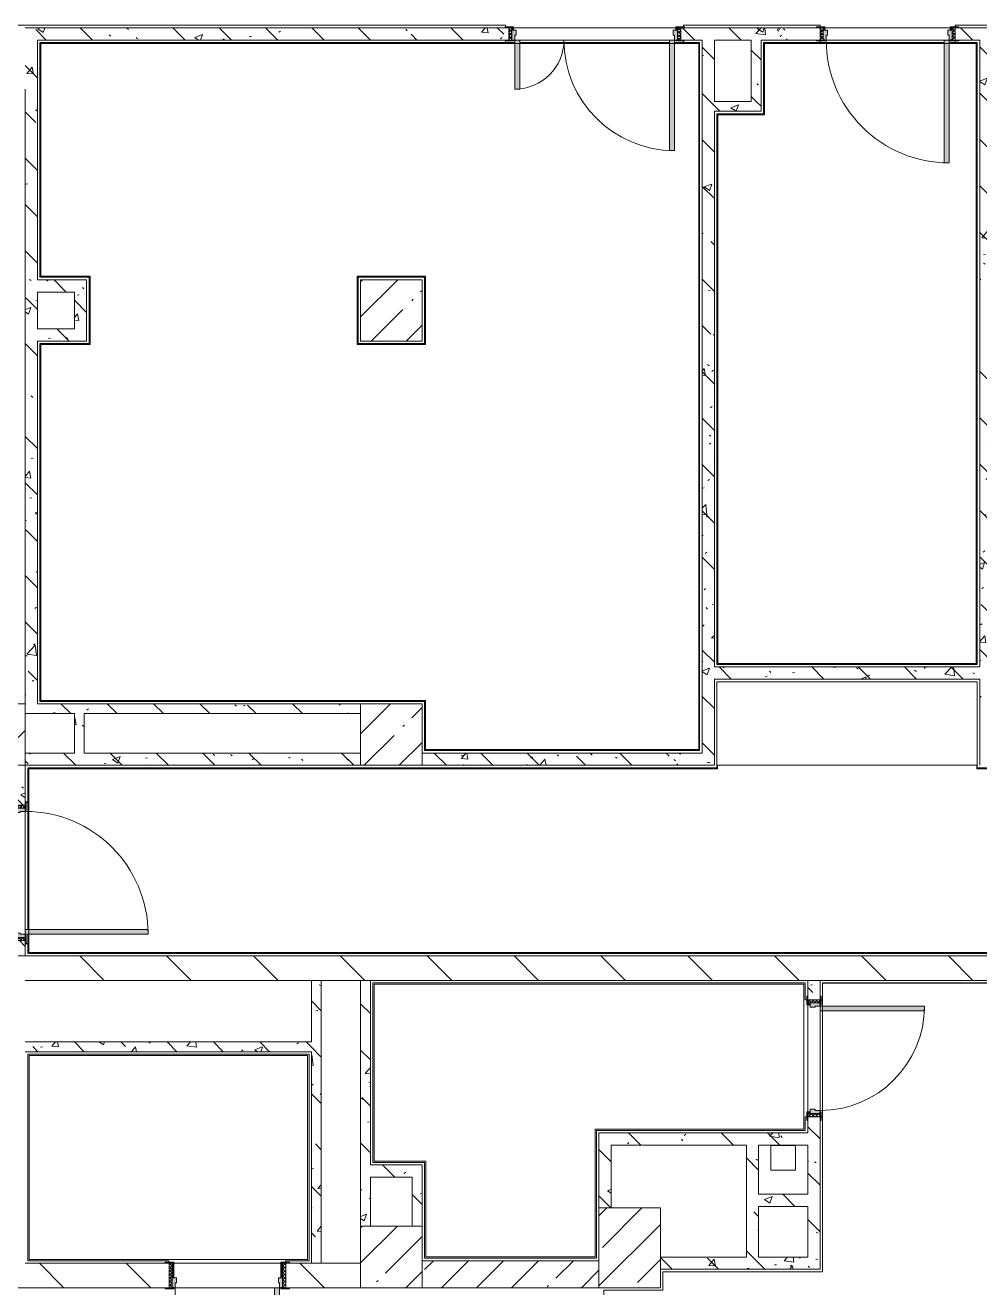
# Model space of a CAD drawing. Header units: millimetres. Extents: x -4029 to 232974, y -8553 to 104777.
# Drawn here: x 141896 to 149666, y 10900 to 21170 of the extents above; entities that cross this region are included whole.
import ezdxf

# ---------------------------------------------------------------- set-up
doc = ezdxf.new("R2010")
doc.units = ezdxf.units.MM
for name, color, linetype, lineweight in [('A-AREA-BNDY-1', 7, 'Continuous', 5), ('A-WALL', 7, 'Continuous', 9), ('I-WALL-6', 7, 'Continuous', 5), ('S-COLS-2', 7, 'Continuous', 5)]:
    doc.layers.add(name, color=color, linetype=linetype, lineweight=lineweight)
for name, color, linetype, lineweight, true_color in [('A-DOOR-3', 7, 'Continuous', 5, 0xaaaaaa), ('A-DOOR-4', 7, 'Continuous', 5, 0xe2e2e2), ('A-DOOR-FRAM-3', 7, 'Continuous', 5, 0xe2e2e2), ('A-DOOR-FRAM-4', 7, 'Continuous', 5, 0xaaaaaa), ('A-FLOR-2', 7, 'Continuous', 5, 0xaaaaaa), ('I-WALL-8', 7, 'Continuous', 5, 0x787878)]:
    doc.layers.add(name, color=color, linetype=linetype, lineweight=lineweight, true_color=true_color)
pattern_1 = [(135, (71086.4, 0), (-377.1708, -377.1708), [533.4, -88.9, 17.78, -88.9]), (135, (71086.4, 376.94), (-377.1708, -377.1708), []), (50, (71086.4, 0), (637.6445, -55.7866), [66.675, -733.425]), (355, (71086.4, 0), (-123.3494, 668.699), [53.34, -586.74]), (100.451, (71139.54, -4.65), (514.299, 612.908), [56.665, -623.315]), (46.184, (71086.4, 177.8), (948.7764, -147.15), [100.012, -1100.137]), (96.636, (71165.5, 165.5), (830.909, 865.997), [84.998, -934.973]), (351.184, (71086.4, 177.8), (830.918, 865.988), [80.01, -880.11]), (21, (71175.3, 133.35), (530.6506, -357.9283), [66.675, -733.425]), (326, (71175.3, 133.35), (216.308, 644.6585), [53.34, -586.74]), (71.451, (71219.5, 103.5), (746.9596, 286.7243), [56.665, -623.315]), (37.5, (71086.4, 0), (10.81053, 295.9426), [16.764, -562.864, 16.764, -578.866, -588.962]), (37.5, (71086.4, 0), (10.81053, 295.9426), [-1175.258, 16.764, -572.198]), (7.5, (71086.4, 0), (233.8692, 350.6318), [16.764, -322.834, 16.764, -549.529, -224.472]), (7.5, (71086.4, 0), (233.8692, 350.6318), [-905.891, 16.764, -207.708]), (327.5, (70888.16, 0), (474.5678, -20.0513), [16.764, -205.486, 16.764, -676.656, -920.115]), (327.5, (70888.16, 0), (474.5678, -20.0513), [-915.67, 16.764, -903.351]), (317.5, (70799.26, 0), (518.4522, 88.9934), [16.764, -272.161, 16.764, -443.738, -653.415]), (317.5, (70799.26, 0), (518.4522, 88.9934), [-749.427, 16.764, -636.651])]
pattern_2 = [(135, (1751.41, 114.685), (-14.14214, -14.14214), []), (225, (1751.41, 114.685), (14.14214, -14.14214), [])]
pattern_3 = [(45, (-371.384, 114.685), (-14.1421, 14.1421), []), (135, (-371.384, 114.685), (-14.1421, -14.1421), [])]
pattern_4 = [(135, (71086.4, 0), (-353.5534, -353.5534), [])]

# ---------------------------------------------------------------- blocks, each defined once
blk = doc.blocks.new('110_Дверь_СКБ_2Ст - Д-10а_п__ СОШ_Дв_1450x2100h_Горячий цех 2-32185694-1_2_1_птичка')
at = {"layer": 'A-DOOR-3'}
h = blk.add_hatch(dxfattribs=at)
h.set_pattern_fill('FP_154', color=256, style=0, pattern_type=2)
h.set_pattern_definition([(135, (1601.41, 114.685), (-14.14214, -14.14214), []), (225, (1601.41, 114.685), (14.14214, -14.14214), [])])
h.paths.add_polyline_path([(712, 50), (687, 50), (687, -50), (712, -50)])
at = {"layer": 'A-DOOR-4'}
for points in [[(-598, 950), (-638, 950), (-638, 50), (-598, 50), (-598, 338)], [(622, 450), (622, 50), (662, 50), (662, 450)]]:
    blk.add_hatch(color=256, dxfattribs=at).paths.add_polyline_path(points)
h = blk.add_hatch(color=256, dxfattribs=at)
h.paths.add_polyline_path([(662, 50), (662, 10), (652, 10), (652, -30), (687, -30), (687, 50), (672, 50)])
h.paths.add_polyline_path([(-648, 50), (-663, 50), (-663, -30), (-628, -30), (-628, 10), (-638, 10), (-638, 50)])
at = {"layer": 'A-DOOR-FRAM-3'}
for points in [[(-712, 58), (-718, 58), (-718, 50), (-648, 50), (-648, 58), (-688, 58)], [(742, 58), (672, 58), (672, 50), (742, 50)], [(-663, -50), (-718, -50), (-718, -58), (-648, -58), (-648, -50)], [(-663, -30), (-663, -50), (-648, -50), (-648, -30)], [(672, -30), (672, -50), (687, -50), (687, -30)], [(712, -50), (672, -50), (672, -58), (742, -58), (737, -50), (737, -50)]]:
    blk.add_hatch(color=256, dxfattribs=at).paths.add_polyline_path(points)
at = {"layer": 'A-DOOR-FRAM-4'}
h = blk.add_hatch(dxfattribs=at)
h.set_pattern_fill('FP_155', color=256, style=0, pattern_type=2)
h.set_pattern_definition([(45, (-521.384, 114.685), (-14.1421, 14.1421), []), (135, (-521.384, 114.685), (-14.1421, -14.1421), [])])
h.paths.add_polyline_path([(-688, 50), (-688, -50), (-663, -50), (-663, 50)])
at = {"layer": 'A-DOOR-3'}
for p, q in [((-638, 950), (-638, 50)), ((-598, 950), (-638, 950)), ((-598, 50), (-598, 950)), ((662, 450), (622, 450)), ((622, 450), (622, 50)), ((662, 50), (662, 450)), ((-638, 50), (-598, 50)), ((622, 50), (662, 50))]:
    blk.add_line(p, q, dxfattribs=at)
for centre, radius, start, end in [((-638, 50), 900, 0, 90), ((662, 50), 400, 90, 180)]:
    blk.add_arc(centre, radius, start, end, dxfattribs=at)
at = {"layer": 'A-DOOR-FRAM-4'}
for p, q in [((-648, 58), (-718, 58)), ((-718, 58), (-718, 50)), ((-718, 50), (-648, 50)), ((-663, 50), (-688, 50)), ((-688, 50), (-688, -50)), ((-638, 50), (-663, 50)), ((-663, 50), (-663, -30)), ((-663, -50), (-663, 50)), ((-648, 50), (-648, 58)), ((-638, 10), (-638, 50)), ((-628, 10), (-638, 10)), ((-628, -30), (-628, 10)), ((662, 10), (652, 10)), ((652, 10), (652, -30)), ((662, 50), (662, 10)), ((687, 50), (662, 50)), ((742, 58), (672, 58)), ((672, 58), (672, 50)), ((672, 50), (742, 50)), ((687, -30), (687, 50)), ((712, 50), (687, 50)), ((687, 50), (687, -50)), ((712, -50), (712, 50)), ((742, 50), (742, 58)), ((-648, -50), (-718, -50)), ((-718, -50), (-718, -58)), ((-718, -58), (-648, -58)), ((-688, -50), (-663, -50)), ((-663, -30), (-628, -30)), ((-648, -30), (-663, -30)), ((-663, -30), (-663, -50)), ((-663, -50), (-648, -50)), ((-648, -50), (-648, -30)), ((-648, -58), (-648, -50)), ((652, -30), (687, -30)), ((687, -30), (672, -30)), ((672, -30), (672, -50)), ((672, -50), (687, -50)), ((742, -50), (672, -50)), ((672, -50), (672, -58)), ((672, -58), (742, -58)), ((687, -50), (687, -30)), ((687, -50), (712, -50)), ((742, -58), (742, -50))]:
    blk.add_line(p, q, dxfattribs=at)
blk = doc.blocks.new('BSC_Колонна _Прямоугольная - 650х500-23287315-1_2_1_птичка')
at = {"layer": 'S-COLS-2'}
h = blk.add_hatch(dxfattribs=at)
h.set_pattern_fill('FP_164', color=256, style=0, pattern_type=2)
h.set_pattern_definition([(135, (11225, -75730), (-285.1231, -285.1231), []), (135, (11225, -75444.88), (-285.1231, -285.1231), [504.031, -100.806, 16.764, -84.042])])
h.paths.add_polyline_path([(325, -30), (325, 250), (-325, 250), (-325, -250), (325, -250), (325, -108)])
for p, q in [((325, 250), (-325, 250)), ((-325, 250), (-325, -250)), ((325, -250), (325, 250)), ((-325, -250), (325, -250))]:
    blk.add_line(p, q, dxfattribs=at)
blk = doc.blocks.new('BSC_Колонна _Прямоугольная - 500х500-V116-1_2_1_птичка')
at = {"layer": 'S-COLS-2'}
h = blk.add_hatch(dxfattribs=at)
h.set_pattern_fill('FP_165', color=256, style=0, pattern_type=2)
h.set_pattern_definition([(45, (-73790, -11150), (-285.1231, 285.1231), []), (45, (-73504.88, -11150), (-285.1231, 285.1231), [504.031, -100.806, 16.764, -84.042])])
h.paths.add_polyline_path([(-250, -250), (250, -250), (250, 250), (-250, 248)])
for p, q in [((250, 250), (-250, 250)), ((-250, 250), (-250, -250)), ((250, -250), (250, 250)), ((-250, -250), (250, -250))]:
    blk.add_line(p, q, dxfattribs=at)
blk = doc.blocks.new('110_Дверь_СКБ_1Ст_Внутренняя1 - Д-7_п__950x2100h_Туалет EW30-32892359-1_2_1_птичка')
at = {"layer": 'A-DOOR-3'}
h = blk.add_hatch(dxfattribs=at)
h.set_pattern_fill('FP_149', color=256, style=0, pattern_type=2)
h.set_pattern_definition([(135, (1826.41, 114.685), (-14.14214, -14.14214), []), (225, (1826.41, 114.685), (14.14214, -14.14214), [])])
h.paths.add_polyline_path([(487, -50), (487, 50), (462, 50), (462, -50)])
at = {"layer": 'A-DOOR-4'}
h = blk.add_hatch(color=256, dxfattribs=at)
h.paths.add_polyline_path([(462, 19), (462, 50), (437, 50), (437, 10), (427, 10), (427, -30), (462, -30), (462, -19)])
h.paths.add_polyline_path([(-403, -6), (-403, 10), (-413, 10), (-413, 50), (-438, 50), (-438, -30), (-403, -30)])
at = {"layer": 'A-DOOR-FRAM-3'}
for points in [[(-373, 900), (-413, 900), (-413, 50), (-373, 50), (-373, 563)], [(-423, 50), (-423, 58), (-493, 58), (-493, 50), (-438, 50)], [(517, 58), (447, 56), (447, 50), (517, 50)], [(-423, -50), (-493, -50), (-493, -58), (-423, -58)], [(-423, -30), (-438, -30), (-438, -50), (-423, -50)], [(462, -30), (447, -30), (447, -50), (462, -50)], [(517, -50), (447, -50), (447, -58), (517, -58)]]:
    blk.add_hatch(color=256, dxfattribs=at).paths.add_polyline_path(points)
at = {"layer": 'A-DOOR-FRAM-4'}
h = blk.add_hatch(dxfattribs=at)
h.set_pattern_fill('FP_150', color=256, style=0, pattern_type=2)
h.set_pattern_definition([(45, (-296.384, 114.685), (-14.1421, 14.1421), []), (135, (-296.384, 114.685), (-14.1421, -14.1421), [])])
h.paths.add_polyline_path([(-438, -50), (-438, 50), (-463, 50), (-457, -50)])
at = {"layer": 'A-DOOR-3'}
for p, q in [((-413, 900), (-413, 50)), ((-373, 900), (-413, 900)), ((-373, 50), (-373, 900)), ((-413, 50), (-373, 50))]:
    blk.add_line(p, q, dxfattribs=at)
blk.add_arc((-413, 50), 850, 360, 90, dxfattribs=at)
at = {"layer": 'A-DOOR-FRAM-4'}
for p, q in [((-423, 58), (-493, 58)), ((-493, 58), (-493, 50)), ((-493, 50), (-423, 50)), ((-438, 50), (-463, 50)), ((-463, 50), (-463, -50)), ((-413, 50), (-438, 50)), ((-438, 50), (-438, -30)), ((-438, -50), (-438, 50)), ((-423, 50), (-438, 50)), ((-438, 50), (-438, 49)), ((-438, 49), (-423, 49)), ((-423, 50), (-423, 58)), ((-423, 49), (-423, 50)), ((-413, 10), (-413, 50)), ((-403, 10), (-413, 10)), ((-403, -30), (-403, 10)), ((437, 10), (427, 10)), ((427, 10), (427, -30)), ((437, 50), (437, 10)), ((462, 50), (437, 50)), ((517, 58), (447, 58)), ((447, 58), (447, 50)), ((462, 50), (447, 50)), ((447, 50), (447, 49)), ((447, 50), (517, 50)), ((447, 49), (462, 49)), ((462, -30), (462, 50)), ((487, 50), (462, 50)), ((462, 50), (462, -50)), ((462, 49), (462, 50)), ((487, -50), (487, 50)), ((517, 50), (517, 58)), ((-423, -50), (-493, -50)), ((-493, -50), (-493, -58)), ((-493, -58), (-423, -58)), ((-463, -50), (-438, -50)), ((-438, -30), (-403, -30)), ((-423, -30), (-438, -30)), ((-438, -30), (-438, -50)), ((-438, -50), (-423, -50)), ((-423, -50), (-423, -30)), ((-423, -58), (-423, -50)), ((427, -30), (462, -30)), ((462, -30), (447, -30)), ((447, -30), (447, -50)), ((447, -50), (462, -50)), ((517, -50), (447, -50)), ((447, -50), (447, -58)), ((447, -58), (517, -58)), ((462, -50), (462, -30)), ((462, -50), (487, -50)), ((517, -58), (517, -50))]:
    blk.add_line(p, q, dxfattribs=at)
blk = doc.blocks.new('110_Дверь_СКБ_1Ст_Внутренняя1 - Д-17д _Д-9_ 950x2100h_ПУИ_ С_У персонала-24300662-1_2_1_птичка')
at = {"layer": 'A-DOOR-3'}
h = blk.add_hatch(dxfattribs=at)
h.set_pattern_fill('FP_60', color=256, style=0, pattern_type=2)
h.set_pattern_definition([(135, (1826.41, 164.685), (-14.14214, -14.14214), []), (225, (1826.41, 164.685), (14.14214, -14.14214), [])])
h.paths.add_polyline_path([(487, 100), (462, 100), (462, -100), (487, -100)])
at = {"layer": 'A-DOOR-4'}
h = blk.add_hatch(color=256, dxfattribs=at)
h.paths.add_polyline_path([(462, 100), (437, 100), (437, 60), (427, 60), (427, 20), (462, 20)])
h.paths.add_polyline_path([(-423, 100), (-438, 100), (-438, 20), (-403, 20), (-403, 60), (-413, 60), (-413, 100)])
at = {"layer": 'A-DOOR-FRAM-3'}
for points in [[(-413, 950), (-413, 100), (-373, 104), (-373, 950), (-401, 950)], [(-463, 108), (-493, 108), (-493, 100), (-423, 104), (-423, 108), (-454, 108)], [(447, 108), (447, 100), (517, 100), (517, 108), (462, 108)], [(-423, 20), (-438, 20), (-438, -100), (-423, -100)], [(447, 20), (447, -100), (462, -100), (462, 20)], [(-423, -100), (-493, -100), (-493, -108), (-423, -108)], [(517, -100), (447, -100), (447, -108), (517, -108)]]:
    blk.add_hatch(color=256, dxfattribs=at).paths.add_polyline_path(points)
at = {"layer": 'A-DOOR-FRAM-4'}
h = blk.add_hatch(dxfattribs=at)
h.set_pattern_fill('FP_61', color=256, style=0, pattern_type=2)
h.set_pattern_definition([(45, (-296.384, 164.685), (-14.1421, 14.1421), []), (135, (-296.384, 164.685), (-14.1421, -14.1421), [])])
h.paths.add_polyline_path([(-463, 100), (-463, -100), (-438, -100), (-438, 100)])
at = {"layer": 'A-DOOR-3'}
for p, q in [((-413, 950), (-413, 100)), ((-373, 950), (-413, 950)), ((-373, 100), (-373, 950)), ((-413, 100), (-373, 100))]:
    blk.add_line(p, q, dxfattribs=at)
blk.add_arc((-413, 100), 850, 360, 90, dxfattribs=at)
at = {"layer": 'A-DOOR-FRAM-4'}
for p, q in [((-423, 108), (-493, 108)), ((-493, 108), (-493, 100)), ((-423, 100), (-423, 108)), ((517, 108), (447, 108)), ((447, 108), (447, 100)), ((517, 100), (517, 108)), ((-493, 100), (-423, 100)), ((-438, 100), (-463, 100)), ((-463, 100), (-463, -100)), ((-413, 100), (-438, 100)), ((-438, 100), (-438, 20)), ((-438, -100), (-438, 100)), ((-423, 100), (-438, 100)), ((-438, 100), (-438, 99)), ((-438, 99), (-423, 99)), ((-438, 20), (-403, 20)), ((-423, 20), (-438, 20)), ((-438, 20), (-438, -100)), ((-423, 99), (-423, 100)), ((-423, -100), (-423, 20)), ((-413, 60), (-413, 100)), ((-403, 60), (-413, 60)), ((-403, 20), (-403, 60)), ((437, 60), (427, 60)), ((427, 60), (427, 20)), ((427, 20), (462, 20)), ((437, 100), (437, 60)), ((462, 100), (437, 100)), ((462, 100), (447, 100)), ((447, 100), (447, 99)), ((447, 100), (517, 100)), ((447, 99), (462, 99)), ((462, 20), (447, 20)), ((447, 20), (447, -100)), ((462, 20), (462, 100)), ((487, 100), (462, 100)), ((462, 100), (462, -100)), ((462, 99), (462, 100)), ((462, -100), (462, 20)), ((487, -100), (487, 100)), ((-423, -100), (-493, -100)), ((-493, -100), (-493, -108)), ((-463, -100), (-438, -100)), ((-438, -100), (-423, -100)), ((-423, -108), (-423, -100)), ((447, -100), (462, -100)), ((517, -100), (447, -100)), ((447, -100), (447, -108)), ((462, -100), (487, -100)), ((517, -108), (517, -100)), ((-493, -108), (-423, -108)), ((447, -108), (517, -108))]:
    blk.add_line(p, q, dxfattribs=at)
blk = doc.blocks.new('110_Дверь_СКБ_1Ст_Внутренняя1 - Д-11п 1100x2100h_кладовые _все__ коридор _между помещениями блока столовой__ моечные _все_ 2-32102277-1_2_1_птичка')
at = {"layer": 'A-DOOR-3'}
h = blk.add_hatch(dxfattribs=at)
h.set_pattern_fill('FP_145', color=256, style=0, pattern_type=2)
h.set_pattern_definition(pattern_2)
h.paths.add_polyline_path([(537.5, -50), (562.5, -50), (562.5, 50), (537.5, 50)])
at = {"layer": 'A-DOOR-4'}
h = blk.add_hatch(color=256, dxfattribs=at)
h.paths.add_polyline_path([(-477.5, -30), (-477.5, 10), (-487.5, 10), (-487.5, 50), (-512.5, 50), (-512.5, -30), (-487.5, -30)])
h.paths.add_polyline_path([(512.5, -30), (537.5, -30), (537.5, 50), (512.5, 50), (512.5, 10), (502.5, 10), (502.5, -30)])
at = {"layer": 'A-DOOR-FRAM-3'}
for points in [[(-447.5, 50), (-447.5, 1050), (-487.5, 1050), (-487.5, 50)], [(-567.5, 50), (-497.5, 50), (-497.5, 58), (-567.5, 58)], [(562.5, 50), (592.5, 50), (592.5, 58), (522.5, 58), (522.5, 50), (542.6, 50)], [(-567.5, -58), (-497.5, -58), (-497.5, -50), (-567.5, -50)], [(-497.5, -50), (-497.5, -30), (-512.5, -30), (-512.5, -50)], [(537.5, -50), (537.5, -30), (522.5, -30), (522.5, -50)], [(562.5, -58), (592.5, -58), (592.5, -50), (522.5, -50), (522.5, -58), (560.5, -58)]]:
    blk.add_hatch(color=256, dxfattribs=at).paths.add_polyline_path(points)
at = {"layer": 'A-DOOR-FRAM-4'}
h = blk.add_hatch(dxfattribs=at)
h.set_pattern_fill('FP_146', color=256, style=0, pattern_type=2)
h.set_pattern_definition(pattern_3)
h.paths.add_polyline_path([(-537.5, -50), (-512.5, -50), (-512.5, 50), (-537.5, 50)])
at = {"layer": 'A-DOOR-3'}
for p, q in [((-487.5, 1050), (-487.5, 50)), ((-447.5, 1050), (-487.5, 1050)), ((-447.5, 50), (-447.5, 1050)), ((-487.5, 50), (-447.5, 50))]:
    blk.add_line(p, q, dxfattribs=at)
blk.add_arc((-487.5, 50), 1000, 360, 90, dxfattribs=at)
at = {"layer": 'A-DOOR-FRAM-4'}
for p, q in [((-497.5, 58), (-567.5, 58)), ((-567.5, 58), (-567.5, 50)), ((-567.5, 50), (-497.5, 50)), ((-512.5, 50), (-537.5, 50)), ((-537.5, 50), (-537.5, -50)), ((-487.5, 50), (-512.5, 50)), ((-512.5, 50), (-512.5, -30)), ((-512.5, -50), (-512.5, 50)), ((-497.5, 50), (-512.5, 50)), ((-512.5, 50), (-512.5, 49)), ((-512.5, 49), (-497.5, 49)), ((-497.5, 50), (-497.5, 58)), ((-497.5, 49), (-497.5, 50)), ((-487.5, 10), (-487.5, 50)), ((-477.5, 10), (-487.5, 10)), ((-477.5, -30), (-477.5, 10)), ((512.5, 10), (502.5, 10)), ((502.5, 10), (502.5, -30)), ((512.5, 50), (512.5, 10)), ((537.5, 50), (512.5, 50)), ((592.5, 58), (522.5, 58)), ((522.5, 58), (522.5, 50)), ((537.5, 50), (522.5, 50)), ((522.5, 50), (522.5, 49)), ((522.5, 50), (592.5, 50)), ((522.5, 49), (537.5, 49)), ((537.5, -30), (537.5, 50)), ((562.5, 50), (537.5, 50)), ((537.5, 50), (537.5, -50)), ((537.5, 49), (537.5, 50)), ((562.5, -50), (562.5, 50)), ((592.5, 50), (592.5, 58)), ((-497.5, -50), (-567.5, -50)), ((-567.5, -50), (-567.5, -58)), ((-567.5, -58), (-497.5, -58)), ((-537.5, -50), (-512.5, -50)), ((-512.5, -30), (-477.5, -30)), ((-497.5, -30), (-512.5, -30)), ((-512.5, -30), (-512.5, -50)), ((-512.5, -50), (-497.5, -50)), ((-497.5, -50), (-497.5, -30)), ((-497.5, -58), (-497.5, -50)), ((502.5, -30), (537.5, -30)), ((537.5, -30), (522.5, -30)), ((522.5, -30), (522.5, -50)), ((522.5, -50), (537.5, -50)), ((592.5, -50), (522.5, -50)), ((522.5, -50), (522.5, -58)), ((522.5, -58), (592.5, -58)), ((537.5, -50), (537.5, -30)), ((537.5, -50), (562.5, -50)), ((592.5, -58), (592.5, -50))]:
    blk.add_line(p, q, dxfattribs=at)
blk = doc.blocks.new('BSC_Колонна _Прямоугольная - 500х500-V137-1_2_1_птичка')
at = {"layer": 'S-COLS-2'}
h = blk.add_hatch(dxfattribs=at)
h.set_pattern_fill('FP_181', color=256, style=0, pattern_type=2)
h.set_pattern_definition([(45, (-70560, -15400), (-285.1231, 285.1231), []), (45, (-70274.88, -15400), (-285.1231, 285.1231), [504.031, -100.806, 16.764, -84.042])])
h.paths.add_polyline_path([(-250, -250), (250, -250), (250, 250), (-250, 250), (-250, 130)])
for p, q in [((250, 250), (-250, 250)), ((-250, 250), (-250, -250)), ((250, -250), (250, 250)), ((-250, -250), (250, -250))]:
    blk.add_line(p, q, dxfattribs=at)
blk = doc.blocks.new('BSC_Колонна _Прямоугольная - 500х500-V138-1_2_1_птичка')
at = {"layer": 'S-COLS-2'}
h = blk.add_hatch(dxfattribs=at)
h.set_pattern_fill('FP_182', color=256, style=0, pattern_type=2)
h.set_pattern_definition([(45, (-73790, -15400), (-285.1231, 285.1231), []), (45, (-73504.88, -15400), (-285.1231, 285.1231), [504.031, -100.806, 16.764, -84.042])])
h.paths.add_polyline_path([(-250, -250), (250, -250), (250, 250), (-250, 250), (-250, -195)])
for p, q in [((250, 250), (-250, 250)), ((-250, 250), (-250, -250)), ((250, -250), (250, 250)), ((-250, -250), (250, -250))]:
    blk.add_line(p, q, dxfattribs=at)
blk = doc.blocks.new('BSC_Колонна _Прямоугольная - 500х500-V154-1_2_1_птичка')
at = {"layer": 'S-COLS-2'}
h = blk.add_hatch(dxfattribs=at)
h.set_pattern_fill('FP_193', color=256, style=0, pattern_type=2)
h.set_pattern_definition([(45, (-73790, -18850), (-285.1231, 285.1231), []), (45, (-73504.88, -18850), (-285.1231, 285.1231), [504.031, -100.806, 16.764, -84.042])])
h.paths.add_polyline_path([(250, -250), (247, 250), (-250, 250), (-250, -250)])
for p, q in [((250, 250), (-250, 250)), ((-250, 250), (-250, -250)), ((250, -250), (250, 250)), ((-250, -250), (250, -250))]:
    blk.add_line(p, q, dxfattribs=at)
blk = doc.blocks.new('110_Дверь_СКБ_1Ст_Внутренняя1 - Д-12 EIW 1100x2100h_кладовые _все__ коридор _между помещениями блока столовой__ моечные _все_-32933558-1_2_1_птичка')
at = {"layer": 'A-DOOR-3'}
h = blk.add_hatch(dxfattribs=at)
h.set_pattern_fill('FP_145', color=256, style=0, pattern_type=2)
h.set_pattern_definition(pattern_2)
h.paths.add_polyline_path([(562.5, 50), (537.5, 50), (542.6, -50), (562.5, -50)])
at = {"layer": 'A-DOOR-4'}
h = blk.add_hatch(color=256, dxfattribs=at)
h.paths.add_polyline_path([(537.5, -30), (537.5, 50), (512.5, 50), (512.5, 10), (502.5, 10), (502.5, -30), (512.5, -30)])
h.paths.add_polyline_path([(-477.5, 10), (-487.5, 10), (-487.5, 50), (-512.5, 50), (-512.5, -30), (-477.5, -30), (-477.5, -6)])
at = {"layer": 'A-DOOR-FRAM-3'}
for points in [[(512.5, 863.5), (512.5, 1050), (472.5, 1050), (472.5, 50), (512.5, 50), (512.5, 667.2)], [(-497.5, 50), (-497.5, 58), (-567.5, 58), (-562.5, 50), (-512.5, 50)], [(592.5, 50), (587.5, 58), (522.5, 58), (522.5, 50), (587.5, 50)], [(-497.5, -58), (-497.5, -50), (-567.5, -50), (-562.5, -58), (-512.5, -58)], [(-497.5, -30), (-512.5, -30), (-512.5, -50), (-497.5, -50)], [(537.5, -30), (522.5, -30), (522.5, -50), (537.5, -50)], [(592.5, -50), (522.5, -50), (522.5, -58), (592.5, -58)]]:
    blk.add_hatch(color=256, dxfattribs=at).paths.add_polyline_path(points)
at = {"layer": 'A-DOOR-FRAM-4'}
h = blk.add_hatch(dxfattribs=at)
h.set_pattern_fill('FP_146', color=256, style=0, pattern_type=2)
h.set_pattern_definition(pattern_3)
h.paths.add_polyline_path([(-512.5, 50), (-537.5, 50), (-537.5, -50), (-512.5, -50)])
at = {"layer": 'A-DOOR-3'}
for p, q in [((512.5, 1050), (472.5, 1050)), ((472.5, 1050), (472.5, 50)), ((512.5, 50), (512.5, 1050)), ((472.5, 50), (512.5, 50))]:
    blk.add_line(p, q, dxfattribs=at)
blk.add_arc((512.5, 50), 1000, 90, 180, dxfattribs=at)
at = {"layer": 'A-DOOR-FRAM-4'}
for p, q in [((-497.5, 58), (-567.5, 58)), ((-567.5, 58), (-567.5, 50)), ((-567.5, 50), (-497.5, 50)), ((-512.5, 50), (-537.5, 50)), ((-537.5, 50), (-537.5, -50)), ((-487.5, 50), (-512.5, 50)), ((-512.5, 50), (-512.5, -30)), ((-512.5, -50), (-512.5, 50)), ((-497.5, 50), (-512.5, 50)), ((-512.5, 50), (-512.5, 49)), ((-512.5, 49), (-497.5, 49)), ((-497.5, 50), (-497.5, 58)), ((-497.5, 49), (-497.5, 50)), ((-487.5, 10), (-487.5, 50)), ((-477.5, 10), (-487.5, 10)), ((-477.5, -30), (-477.5, 10)), ((512.5, 10), (502.5, 10)), ((502.5, 10), (502.5, -30)), ((512.5, 50), (512.5, 10)), ((537.5, 50), (512.5, 50)), ((592.5, 58), (522.5, 58)), ((522.5, 58), (522.5, 50)), ((537.5, 50), (522.5, 50)), ((522.5, 50), (522.5, 49)), ((522.5, 50), (592.5, 50)), ((522.5, 49), (537.5, 49)), ((537.5, -30), (537.5, 50)), ((562.5, 50), (537.5, 50)), ((537.5, 50), (537.5, -50)), ((537.5, 49), (537.5, 50)), ((562.5, -50), (562.5, 50)), ((592.5, 50), (592.5, 58)), ((-497.5, -50), (-567.5, -50)), ((-567.5, -50), (-567.5, -58)), ((-567.5, -58), (-497.5, -58)), ((-537.5, -50), (-512.5, -50)), ((-512.5, -30), (-477.5, -30)), ((-497.5, -30), (-512.5, -30)), ((-512.5, -30), (-512.5, -50)), ((-512.5, -50), (-497.5, -50)), ((-497.5, -50), (-497.5, -30)), ((-497.5, -58), (-497.5, -50)), ((502.5, -30), (537.5, -30)), ((537.5, -30), (522.5, -30)), ((522.5, -30), (522.5, -50)), ((522.5, -50), (537.5, -50)), ((592.5, -50), (522.5, -50)), ((522.5, -50), (522.5, -58)), ((522.5, -58), (592.5, -58)), ((537.5, -50), (537.5, -30)), ((537.5, -50), (562.5, -50)), ((592.5, -58), (592.5, -50))]:
    blk.add_line(p, q, dxfattribs=at)

msp = doc.modelspace()

# ---------------------------------------------------------------- hatches: boundary and pattern name
at = {"layer": 'I-WALL-6'}
h = msp.add_hatch(dxfattribs=at)
h.set_pattern_fill('FP_134', color=256, style=0, pattern_type=2)
h.set_pattern_definition(pattern_4)
h.paths.add_polyline_path([(147526.2163, 13400), (155786.4063, 13400), (155786.4063, 13600), (139736.4063, 13600), (139736.4063, 13400), (147182.4172, 13400)])
h = msp.add_hatch(dxfattribs=at)
h.set_pattern_fill('FP_134', color=256, style=0, pattern_type=2)
h.set_pattern_definition(pattern_4)
h.paths.add_polyline_path([(144016.2162, 10900), (144626.4063, 10900), (144626.4063, 11100), (144016.2162, 11100)])
h.paths.add_polyline_path([(135172.2581, 10900), (137646.4063, 10900), (137646.4063, 11100), (133246.4063, 11100), (133246.4063, 10900)])
h.paths.add_polyline_path([(138721.4063, 10900), (139755.2162, 10900), (139755.2162, 11100), (137846.4063, 11100), (137846.4063, 10900), (137969.4881, 10900)])
h.paths.add_polyline_path([(143066.2162, 10900), (143066.2162, 11100), (140705.2162, 11100), (140705.2162, 10900), (143036.2162, 10900)])
h = msp.add_hatch(dxfattribs=at)
h.set_pattern_fill('FP_116', color=256, style=0, pattern_type=2)
h.set_pattern_definition([(45, (71086.4, 0), (-285.1231, 285.1231), []), (45, (71371.53, 0), (-285.1231, 285.1231), [504.031, -100.806, 16.764, -84.042])])
h.paths.add_polyline_path([(146566.4062, 10900), (146566.4062, 11120), (145126.4063, 11120), (145126.4063, 10900), (146546.4062, 10900)])
at = {"layer": 'I-WALL-8'}
h = msp.add_hatch(dxfattribs=at)
h.set_pattern_fill('FP_142', color=256, style=0, pattern_type=2)
h.set_pattern_definition(pattern_1)
h.paths.add_polyline_path([(139641.4063, 21050), (140171.4063, 21050), (140171.4063, 21150), (139356.4063, 21150), (139356.4063, 21050), (139621.4063, 21050)])
h.paths.add_polyline_path([(149646.2163, 21050), (149666.2163, 21050), (149666.2163, 21150), (149466.2163, 21150), (149466.2163, 21050), (149548.0555, 21050)])
h.paths.add_polyline_path([(148366.2163, 21050), (148366.2163, 21150), (147231.2163, 21150), (147231.2163, 21050), (148336.2163, 21050)])
h.paths.add_polyline_path([(141396.4063, 21050), (141396.4063, 21150), (141271.4063, 21150), (141271.4063, 21050), (141376.4063, 21050)])
h.paths.add_polyline_path([(145806.2163, 21050), (145831.2163, 21050), (145831.2163, 21150), (141896.4063, 21150), (141896.4063, 21050), (145801.2163, 21050)])
h = msp.add_hatch(dxfattribs=at)
h.set_pattern_fill('FP_142', color=256, style=0, pattern_type=2)
h.set_pattern_definition(pattern_1)
h.paths.add_polyline_path([(149666.2163, 15150), (149666.4063, 15150.7598), (149666.4063, 15650), (149766.2163, 15650), (149766.2163, 18600), (149666.4063, 18600), (149666.4063, 19100), (149766.2163, 19100), (149766.2163, 21150), (149666.2163, 21150), (149666.2163, 15325.3522)])
h = msp.add_hatch(dxfattribs=at)
h.set_pattern_fill('FP_142', color=256, style=0, pattern_type=2)
h.set_pattern_definition(pattern_1)
h.paths.add_polyline_path([(141996.4063, 15570), (141996.4063, 21050), (141896.4063, 21050), (141896.4063, 15570)])
h = msp.add_hatch(dxfattribs=at)
h.set_pattern_fill('FP_142', color=256, style=0, pattern_type=2)
h.set_pattern_definition(pattern_1)
h.paths.add_polyline_path([(147506.2163, 15150.0001), (147506.2163, 21050), (147406.2163, 21047.0551), (147406.2163, 15150.0001)])
h = msp.add_hatch(dxfattribs=at)
h.set_pattern_fill('FP_142', color=256, style=0, pattern_type=2)
h.set_pattern_definition(pattern_1)
h.paths.add_polyline_path([(147885.9124, 20550), (147885.9124, 21050), (147805.9124, 21050), (147805.9124, 20550)])
h = msp.add_hatch(dxfattribs=at)
h.set_pattern_fill('FP_142', color=256, style=0, pattern_type=2)
h.set_pattern_definition(pattern_1)
h.paths.add_polyline_path([(147885.9124, 20470), (147885.9124, 20550), (147506.2163, 20550), (147506.2163, 20470), (147805.9124, 20470)])
h = msp.add_hatch(dxfattribs=at)
h.set_pattern_fill('FP_142', color=256, style=0, pattern_type=2)
h.set_pattern_definition(pattern_1)
h.paths.add_polyline_path([(142296.4063, 19000), (142296.4063, 19100), (141996.4063, 19100), (142001.5345, 19000), (142016.4063, 19000)])
h = msp.add_hatch(dxfattribs=at)
h.set_pattern_fill('FP_142', color=256, style=0, pattern_type=2)
h.set_pattern_definition(pattern_1)
h.paths.add_polyline_path([(142396.4063, 18700), (142396.4063, 19100), (142296.4063, 19100), (142296.4063, 18700)])
h = msp.add_hatch(dxfattribs=at)
h.set_pattern_fill('FP_142', color=256, style=0, pattern_type=2)
h.set_pattern_definition(pattern_1)
h.paths.add_polyline_path([(142396.4063, 18600), (142396.4063, 18700), (141996.4063, 18700), (142000.6616, 18600), (142016.4063, 18600)])
h = msp.add_hatch(dxfattribs=at)
h.set_pattern_fill('FP_142', color=256, style=0, pattern_type=2)
h.set_pattern_definition(pattern_1)
h.paths.add_polyline_path([(149646.2163, 15850.0001), (149666.2163, 15850.0001), (149666.2163, 15950.0001), (147506.2163, 15950.0001), (147506.2163, 15850.0001), (148930.1866, 15850.0001)])
h = msp.add_hatch(dxfattribs=at)
h.set_pattern_fill('FP_142', color=256, style=0, pattern_type=2)
h.set_pattern_definition(pattern_1)
h.paths.add_polyline_path([(142016.4063, 15570), (144626.4063, 15570), (144626.4063, 15650), (141996.4063, 15650), (141996.4063, 15570), (142002.6606, 15570)])
h = msp.add_hatch(dxfattribs=at)
h.set_pattern_fill('FP_142', color=256, style=0, pattern_type=2)
h.set_pattern_definition(pattern_1)
h.paths.add_polyline_path([(142296.4063, 15250.0001), (142376.4063, 15250.0001), (142376.4063, 15570), (142296.4063, 15570), (142296.4063, 15428.6466)])
h = msp.add_hatch(dxfattribs=at)
h.set_pattern_fill('FP_142', color=256, style=0, pattern_type=2)
h.set_pattern_definition(pattern_1)
h.paths.add_polyline_path([(147386.2163, 15150.0001), (147406.2163, 15150.0001), (147406.2163, 15250.0001), (145126.4063, 15250.0001), (145126.4063, 15150.0001), (146160.1565, 15150.0001)])
h.paths.add_polyline_path([(141916.4063, 15150.0001), (144626.4063, 15150.0001), (144626.4063, 15250.0001), (141896.4063, 15250.0001), (141896.4063, 15150.0001)])
h = msp.add_hatch(dxfattribs=at)
h.set_pattern_fill('FP_142', color=256, style=0, pattern_type=2)
h.set_pattern_definition(pattern_1)
h.paths.add_polyline_path([(141842.1042, 13600), (141896.4063, 13600), (141896.4063, 13725), (141796.4063, 13725), (141796.4063, 13600), (141816.4063, 13600)])
h.paths.add_polyline_path([(141896.4063, 14825), (141896.4063, 15150), (141796.4063, 15150), (141796.4063, 14825)])
h = msp.add_hatch(dxfattribs=at)
h.set_pattern_fill('FP_142', color=256, style=0, pattern_type=2)
h.set_pattern_definition(pattern_1)
h.paths.add_polyline_path([(144306.4063, 11100), (144306.4063, 13400), (144226.4063, 13400), (144226.4063, 11100)])
h = msp.add_hatch(dxfattribs=at)
h.set_pattern_fill('FP_142', color=256, style=0, pattern_type=2)
h.set_pattern_definition(pattern_1)
h.paths.add_polyline_path([(144656.4063, 11400), (144706.4063, 11400), (144706.4063, 13400), (144626.4063, 13400), (144626.4063, 11400)])
h = msp.add_hatch(dxfattribs=at)
h.set_pattern_fill('FP_142', color=256, style=0, pattern_type=2)
h.set_pattern_definition(pattern_1)
h.paths.add_polyline_path([(148266.2162, 11050), (148366.2162, 11053.2321), (148366.2162, 12291.1176), (148266.2162, 12291.1176), (148266.2162, 11150)])
h.paths.add_polyline_path([(148267.6438, 13241.1176), (148366.2162, 13241.1176), (148366.2162, 13400), (148266.2162, 13400), (148266.2162, 13241.1176)])
h = msp.add_hatch(dxfattribs=at)
h.set_pattern_fill('FP_142', color=256, style=0, pattern_type=2)
h.set_pattern_definition(pattern_1)
h.paths.add_polyline_path([(144208.6704, 12820), (144226.4063, 12820), (144226.4063, 12900), (141896.4063, 12900), (141896.4063, 12820), (144206.4063, 12820)])
h = msp.add_hatch(dxfattribs=at)
h.set_pattern_fill('FP_142', color=256, style=0, pattern_type=2)
h.set_pattern_definition(pattern_1)
h.paths.add_polyline_path([(146566.4062, 12060), (148266.2162, 12060), (148266.2162, 12160), (146566.4062, 12160)])
h = msp.add_hatch(dxfattribs=at)
h.set_pattern_fill('FP_142', color=256, style=0, pattern_type=2)
h.set_pattern_definition(pattern_1)
h.paths.add_polyline_path([(146566.4062, 11550), (146666.4062, 11550), (146666.4062, 12060), (146566.4062, 12056.9998), (146566.4062, 11880.7557)])
h = msp.add_hatch(dxfattribs=at)
h.set_pattern_fill('FP_142', color=256, style=0, pattern_type=2)
h.set_pattern_definition(pattern_1)
h.paths.add_polyline_path([(147766.2162, 11150), (147866.2162, 11150), (147866.2162, 12060), (147766.2162, 12055.6428), (147766.2162, 11397.6529)])
h = msp.add_hatch(dxfattribs=at)
h.set_pattern_fill('FP_142', color=256, style=0, pattern_type=2)
h.set_pattern_definition(pattern_1)
h.paths.add_polyline_path([(145046.4063, 11799.9998), (145046.4063, 11899.9998), (144706.4063, 11899.9998), (144706.4063, 11799.9998), (144726.4063, 11799.9998)])
h = msp.add_hatch(dxfattribs=at)
h.set_pattern_fill('FP_142', color=256, style=0, pattern_type=2)
h.set_pattern_definition(pattern_1)
h.paths.add_polyline_path([(145126.4063, 11400), (145126.4063, 11899.9998), (145046.4063, 11899.9998), (145046.4063, 11400)])
h = msp.add_hatch(dxfattribs=at)
h.set_pattern_fill('FP_142', color=256, style=0, pattern_type=2)
h.set_pattern_definition(pattern_1)
h.paths.add_polyline_path([(148166.9294, 11560), (148266.2162, 11560), (148266.2162, 11660), (147866.2162, 11660), (147866.2162, 11560), (148092.6783, 11560)])
h = msp.add_hatch(dxfattribs=at)
h.set_pattern_fill('FP_142', color=256, style=0, pattern_type=2)
h.set_pattern_definition(pattern_1)
h.paths.add_polyline_path([(148266.2162, 11050), (148266.2162, 11150), (147066.4063, 11150), (147066.4063, 11050), (148016.4063, 11050)])

# ---------------------------------------------------------------- linework, layer by layer
at = {"layer": 'A-AREA-BNDY-1', "flags": 128}
for points in [[(147378.2163, 21022), (142024.4063, 21022), (142024.4063, 19128), (142424.4063, 19128), (142424.4063, 18572), (142024.4063, 18572), (142024.4063, 15678), (145154.4063, 15678), (145154.4063, 15278.0001), (147378.2163, 15278.0001)], [(149638.2163, 21022), (147913.9124, 21022), (147913.9124, 20442), (147534.2163, 20442), (147534.2163, 15978.0001), (149638.2163, 15978.0001)], [(144598.4063, 19128), (145154.4063, 19128), (145154.4063, 18572), (144598.4063, 18572)], [(152112.4062, 15122.0001), (152112.4062, 15150), (150190.4063, 15150), (150190.4063, 15122), (149642.4063, 15122), (149642.4063, 15150), (147530.2163, 15150), (147530.2163, 15122), (141924.4063, 15122), (141924.4063, 13628), (157328.4063, 13628), (157328.4063, 16072), (156084.4063, 16072), (156084.4063, 15122.0001)], [(144737.4063, 11930.9998), (145157.4063, 11930.9998), (145157.4063, 11151), (146535.4062, 11151), (146535.4062, 12191), (148235.2162, 12191), (148235.2162, 13369), (144737.4063, 13369)], [(153643.4062, 11571), (153643.4062, 13379), (148387.2162, 13379), (148387.2162, 11029), (147086.9062, 11029), (147086.9062, 10879), (146606.4062, 10879), (146606.4062, 10726.4904), (146606.4062, 9220), (146806.9062, 9220), (146806.9062, 9221), (151715.4062, 9221), (151715.4062, 10879), (151415.4063, 10879), (151415.4063, 11571)], [(144195.4063, 11131), (144195.4063, 12789), (141927.4063, 12789), (141927.4063, 11131)]]:
    msp.add_lwpolyline(points, close=True, dxfattribs=at)
at = {"layer": 'A-FLOR-2'}
for p, q in [((141271.4063, 21170), (145806.2163, 21170)), ((145806.2163, 21170), (145806.2163, 21158)), ((147255.2163, 21158), (147255.2163, 21170)), ((147255.2163, 21170), (148366.2163, 21170)), ((148366.2163, 21170), (148366.2163, 21158)), ((149466.2163, 21158), (149466.2163, 21170)), ((149466.2163, 21170), (149786.2163, 21170)), ((145881.2163, 21030), (142016.4063, 21030)), ((142016.4063, 21030), (142016.4063, 19120)), ((145806.2163, 21042), (145806.2163, 21030)), ((145921.2163, 21030), (147141.2163, 21030)), ((147386.2163, 21030), (147181.2163, 21030)), ((147255.2163, 21030), (147255.2163, 21042)), ((147386.2163, 15270.0001), (147386.2163, 21030)), ((149376.2163, 21030), (147905.9124, 21030)), ((147905.9124, 21030), (147905.9124, 20450)), ((148366.2163, 21042), (148366.2163, 21030)), ((149646.2163, 21030), (149416.2163, 21030)), ((149466.2163, 21030), (149466.2163, 21042)), ((149646.2163, 15970.0001), (149646.2163, 21030)), ((147905.9124, 20450), (147526.2163, 20450)), ((147526.2163, 20450), (147526.2163, 15970.0001)), ((142016.4063, 19120), (142416.4063, 19120)), ((142416.4063, 19120), (142416.4063, 18580)), ((144606.4063, 18580), (144606.4063, 19120)), ((144606.4063, 19120), (145146.4063, 19120)), ((145146.4063, 19120), (145146.4063, 18580)), ((142416.4063, 18580), (142016.4063, 18580)), ((142016.4063, 18580), (142016.4063, 15670)), ((145146.4063, 18580), (144606.4063, 18580)), ((147526.2163, 15970.0001), (149646.2163, 15970.0001)), ((149646.4063, 15830.0001), (147526.2163, 15830.0001)), ((147526.2163, 15830.0001), (147526.2163, 15130)), ((149646.4063, 15130), (149646.4063, 15830.0001)), ((142016.4063, 15670), (145146.4063, 15670)), ((145146.4063, 15670), (145146.4063, 15270.0001)), ((145146.4063, 15270.0001), (147386.2163, 15270.0001)), ((147526.2163, 15130), (141916.4063, 15130)), ((141916.4063, 15130), (141916.4063, 13815)), ((150186.4063, 15130), (149646.4063, 15130)), ((141916.4063, 14850), (141904.4063, 14850)), ((141916.4063, 13775), (141916.4063, 13620)), ((141904.4063, 13700), (141916.4063, 13700)), ((141916.4063, 13620), (156226.4063, 13620)), ((148246.2162, 13380), (144726.4063, 13380)), ((144726.4063, 13380), (144726.4063, 11919.9998)), ((148246.2162, 13241.1176), (148246.2162, 13380)), ((148386.2162, 13380), (148386.2162, 13191.1176)), ((153643.4062, 13380), (148386.2162, 13380)), ((148258.2162, 13241.1176), (148246.2162, 13241.1176)), ((148386.2162, 13241.1176), (148374.2162, 13241.1176)), ((148386.2162, 13151.1176), (148386.2162, 11030)), ((144206.4063, 12800), (141916.4063, 12800)), ((141916.4063, 12800), (141916.4063, 11120)), ((144206.4063, 11120), (144206.4063, 12800)), ((148246.2162, 12180), (148246.2162, 12291.1176)), ((148246.2162, 12291.1176), (148258.2162, 12291.1176)), ((148374.2162, 12291.1176), (148386.2162, 12291.1176)), ((146546.4062, 11140), (146546.4062, 12180)), ((146546.4062, 12180), (148246.2162, 12180)), ((147966.9294, 12056.9998), (148166.9294, 12056.9998)), ((147966.9294, 11856.9998), (147966.9294, 12056.9998)), ((148166.9294, 12056.9998), (148166.9294, 11856.9998)), ((144726.4063, 11919.9998), (145146.4063, 11919.9998)), ((145146.4063, 11919.9998), (145146.4063, 11140)), ((148166.9294, 11856.9998), (147966.9294, 11856.9998)), ((141916.4063, 11120), (143066.2162, 11120)), ((143066.2162, 11120), (143066.2162, 11108)), ((144016.2162, 11108), (144016.2162, 11120)), ((144016.2162, 11120), (144206.4063, 11120)), ((145146.4063, 11140), (146546.4062, 11140)), ((148386.2162, 11030), (147086.4062, 11030)), ((147086.4062, 11030), (147086.4062, 10880))]:
    msp.add_line(p, q, dxfattribs=at)
at = {"layer": 'A-WALL'}
for p, q in [((141796.4063, 13600), (141896.4063, 13600)), ((144306.4063, 13400), (144226.4063, 13400)), ((144706.4063, 13400), (144626.4063, 13400)), ((148366.2162, 13400), (148266.2162, 13400)), ((144226.4063, 11100), (144306.4063, 11100))]:
    msp.add_line(p, q, dxfattribs=at)
at = {"layer": 'I-WALL-6'}
for p, q in [((145801.2163, 21150), (141896.4063, 21150)), ((145871.2163, 21150), (147191.2163, 21150)), ((148336.2163, 21150), (147261.2163, 21150)), ((148406.2163, 21150), (149426.2163, 21150)), ((149766.2163, 21150), (149496.2163, 21150)), ((141996.4063, 19100), (141996.4063, 21050)), ((141996.4063, 21050), (145801.2163, 21050)), ((147141.2163, 21050), (145921.2163, 21050)), ((147261.2163, 21050), (147406.2163, 21050)), ((147406.2163, 21050), (147406.2163, 15250.0001)), ((147506.2163, 20550), (147506.2163, 21050)), ((147506.2163, 21050), (147805.9124, 21050)), ((147805.9124, 21050), (147805.9124, 20550)), ((147885.9124, 21050), (148336.2163, 21050)), ((147885.9124, 20470), (147885.9124, 21050)), ((149376.2163, 21050), (148416.2163, 21050)), ((149496.2163, 21050), (149666.2163, 21050)), ((149666.2163, 21050), (149666.2163, 15950.0001)), ((141896.4063, 20650), (141896.4063, 15650)), ((147805.9124, 20550), (147506.2163, 20550)), ((147506.2163, 15950.0001), (147506.2163, 20470)), ((147506.2163, 20470), (147885.9124, 20470)), ((142396.4063, 19100), (141996.4063, 19100)), ((141996.4063, 18700), (141996.4063, 19000)), ((141996.4063, 19000), (142296.4063, 19000)), ((142296.4063, 19000), (142296.4063, 18700)), ((142396.4063, 18600), (142396.4063, 19100)), ((142296.4063, 18700), (141996.4063, 18700)), ((141996.4063, 15650), (141996.4063, 18600)), ((141996.4063, 18600), (142396.4063, 18600)), ((149666.2163, 15950.0001), (147506.2163, 15950.0001)), ((147506.2163, 15150), (147506.2163, 15850.0001)), ((147506.2163, 15850.0001), (149666.2163, 15850.0001)), ((149666.2163, 15850.0001), (149666.2163, 15150)), ((144626.4063, 15650), (141996.4063, 15650)), ((141896.4063, 15570), (142296.4063, 15570)), ((142296.4063, 15570), (142296.4063, 15250.0001)), ((142376.4063, 15250.0001), (142376.4063, 15570)), ((142376.4063, 15570), (144626.4063, 15570)), ((142296.4063, 15250.0001), (141896.4063, 15250.0001)), ((144626.4063, 15250.0001), (142376.4063, 15250.0001)), ((147406.2163, 15250.0001), (145126.4063, 15250.0001)), ((141896.4063, 15150.0001), (144626.4063, 15150.0001)), ((141896.4063, 14855), (141896.4063, 15150)), ((145126.4063, 15150.0001), (147406.2163, 15150.0001)), ((147406.2163, 15150), (147506.2163, 15150)), ((141896.4063, 14775), (141896.4063, 13815)), ((141896.4063, 13600), (141896.4063, 13695)), ((156196.4063, 13600), (141896.4063, 13600)), ((141896.4063, 13400), (144226.4063, 13400)), ((144226.4063, 13400), (144226.4063, 12900)), ((144306.4063, 11100), (144306.4063, 13400)), ((144306.4063, 13400), (144626.4063, 13400)), ((144626.4063, 13400), (144626.4063, 11400)), ((144706.4063, 11899.9998), (144706.4063, 13400)), ((144706.4063, 13400), (148266.2162, 13400)), ((148266.2162, 13400), (148266.2162, 13271.1176)), ((148366.2162, 13271.1176), (148366.2162, 13400)), ((148366.2162, 13400), (156196.4063, 13400)), ((148266.2162, 12331.1176), (148266.2162, 13201.1176)), ((148366.2162, 13151.1176), (148366.2162, 12341.1176)), ((144226.4063, 12900), (141896.4063, 12900)), ((141896.4063, 12820), (144226.4063, 12820)), ((144226.4063, 12820), (144226.4063, 11100)), ((148266.2162, 12261.1176), (148266.2162, 12160)), ((148366.2162, 11050), (148366.2162, 12261.1176)), ((148266.2162, 12160), (146566.4062, 12160)), ((146566.4062, 12160), (146566.4062, 11550)), ((146666.4062, 12060), (147766.2162, 12060)), ((146666.4062, 11550), (146666.4062, 12060)), ((147766.2162, 12060), (147766.2162, 11150)), ((147866.2162, 12060), (148266.2162, 12060)), ((147866.2162, 11660), (147866.2162, 12060)), ((148266.2162, 12060), (148266.2162, 11660)), ((145126.4063, 11899.9998), (144706.4063, 11899.9998)), ((145126.4063, 11400), (145126.4063, 11899.9998)), ((144706.4063, 11400), (144706.4063, 11799.9998)), ((144706.4063, 11799.9998), (145046.4063, 11799.9998)), ((145046.4063, 11799.9998), (145046.4063, 11400)), ((148266.2162, 11660), (147866.2162, 11660)), ((147866.2162, 11150), (147866.2162, 11560)), ((147866.2162, 11560), (148266.2162, 11560)), ((148266.2162, 11560), (148266.2162, 11150)), ((143036.2162, 11100), (141896.4063, 11100)), ((143106.2162, 11100), (143976.2162, 11100)), ((144226.4063, 11100), (144046.2162, 11100)), ((144626.4063, 11100), (144306.4063, 11100)), ((146566.4062, 11120), (145126.4063, 11120)), ((147766.2162, 11150), (147066.4062, 11150)), ((148266.2162, 11150), (147866.2162, 11150)), ((147066.4062, 11050), (148366.2162, 11050)), ((140735.2162, 10900), (143036.2162, 10900)), ((143926.2162, 10900), (143116.2162, 10900)), ((144046.2162, 10900), (144626.4063, 10900)), ((145126.4063, 10900), (146566.4062, 10900))]:
    msp.add_line(p, q, dxfattribs=at)

# ---------------------------------------------------------------- block references
at = {"layer": 'A-DOOR-3'}
for name, p, rotation in [('110_Дверь_СКБ_2Ст - Д-10а_п__ СОШ_Дв_1450x2100h_Горячий цех 2-32185694-1_2_1_птичка', (146543.7163, 21100), 180), ('110_Дверь_СКБ_1Ст_Внутренняя1 - Д-11п 1100x2100h_кладовые _все__ коридор _между помещениями блока столовой__ моечные _все_ 2-32102277-1_2_1_птичка', (148928.7163, 21100), 180), ('110_Дверь_СКБ_1Ст_Внутренняя1 - Д-12 EIW 1100x2100h_кладовые _все__ коридор _между помещениями блока столовой__ моечные _все_-32933558-1_2_1_птичка', (141846.4063, 14287.5), 270), ('110_Дверь_СКБ_1Ст_Внутренняя1 - Д-7_п__950x2100h_Туалет EW30-32892359-1_2_1_птичка', (148316.2162, 12778.6176), 270), ('110_Дверь_СКБ_1Ст_Внутренняя1 - Д-17д _Д-9_ 950x2100h_ПУИ_ С_У персонала-24300662-1_2_1_птичка', (143553.7162, 11000), 180)]:
    msp.add_blockref(name, p, dxfattribs=dict(at, rotation=rotation))
at = {"layer": 'S-COLS-2'}
for name, p in [('BSC_Колонна _Прямоугольная - 500х500-V154-1_2_1_птичка', (144876.4063, 18850)), ('BSC_Колонна _Прямоугольная - 500х500-V137-1_2_1_птичка', (141646.4063, 15400)), ('BSC_Колонна _Прямоугольная - 500х500-V138-1_2_1_птичка', (144876.4063, 15400)), ('BSC_Колонна _Прямоугольная - 500х500-V116-1_2_1_птичка', (144876.4063, 11150))]:
    msp.add_blockref(name, p, dxfattribs=at)
at = {"layer": 'S-COLS-2', "rotation": 270.0000000000007}
msp.add_blockref('BSC_Колонна _Прямоугольная - 650х500-23287315-1_2_1_птичка', (146816.4062, 11225), dxfattribs=at)

doc.saveas('drawing.dxf')
